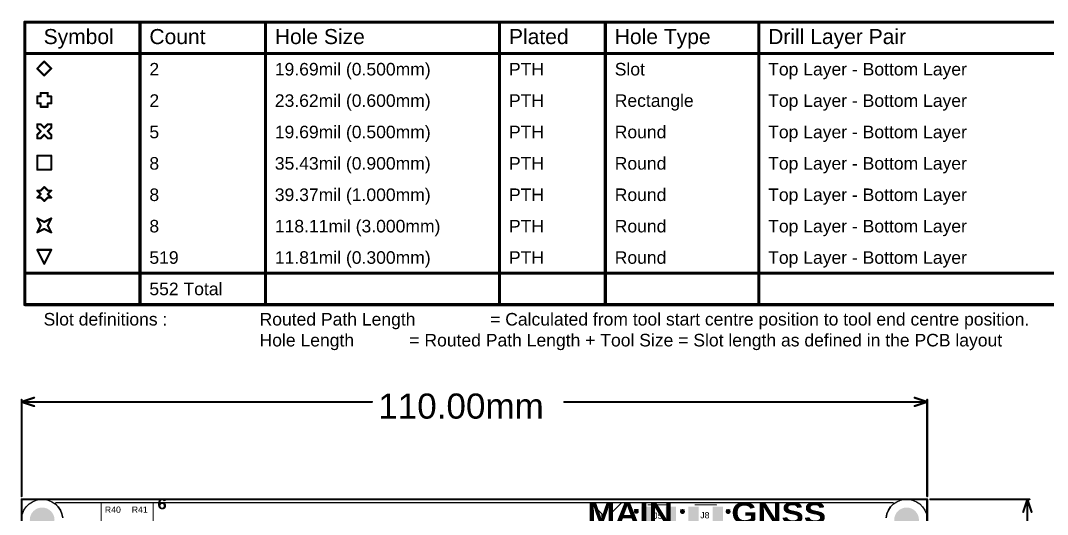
# Model space of a CAD drawing. Header units: inches. Extents: x 0 to 12.2, y 0 to 7.
# Drawn here: x -0.005 to 4.906, y 4.652 to 7.013 of the extents above; entities that cross this region are included whole.
import ezdxf

# ---------------------------------------------------------------- set-up
doc = ezdxf.new("R2010")
doc.units = ezdxf.units.IN
doc.header["$MEASUREMENT"] = 0
for name, color, linetype in [('Board Outline', 216, 'Continuous'), ('Bottom Layer', 5, 'Continuous'), ('Dimension', 6, 'Continuous'), ('Drill Drawing', 1, 'Continuous'), ('Layer 1', 16, 'Continuous'), ('Layer 2', 76, 'Continuous'), ('Multi-Layer', 9, 'Continuous'), ('Pad Holes', 156, 'Continuous'), ('Top Layer', 1, 'Continuous'), ('Top Overlay', 2, 'Continuous'), ('Top Paste', 8, 'Continuous'), ('Top Solder', 216, 'Continuous'), ('Via Holes', 16, 'Continuous')]:
    doc.layers.add(name, color=color, linetype=linetype)
doc.styles.add('Arial', font='', dxfattribs={"height": 0.2})
doc.styles.add('Arial Black_Bold', font='', dxfattribs={"height": 0.2})
doc.styles.get('Arial').set_extended_font_data('Arial')
doc.styles.get('Arial Black_Bold').set_extended_font_data('Arial Black', bold=True)

# ---------------------------------------------------------------- blocks, each defined once
blk = doc.blocks.new('U_FL_R_SMT_10__190')
at = {"layer": 'Top Layer'}
for points in [[(0.0733, 0.0787), (0.0733, 0.0374), (-0.0133, 0.0374), (-0.0133, 0.0787)], [(-0.0507, 0.0197), (-0.0094, 0.0197), (-0.0094, -0.0197), (-0.0507, -0.0197)], [(0.0733, -0.0374), (0.0733, -0.0787), (-0.0133, -0.0787), (-0.0133, -0.0374)]]:
    blk.add_hatch(color=1, dxfattribs=at).paths.add_polyline_path(points)
at = {"layer": 'Top Paste'}
for points in [[(0.0733, 0.0787), (0.0733, 0.0374), (-0.0133, 0.0374), (-0.0133, 0.0787)], [(-0.0507, 0.0197), (-0.0094, 0.0197), (-0.0094, -0.0197), (-0.0507, -0.0197)], [(0.0733, -0.0374), (0.0733, -0.0787), (-0.0133, -0.0787), (-0.0133, -0.0374)]]:
    blk.add_hatch(color=8, dxfattribs=at).paths.add_polyline_path(points)
at = {"layer": 'Top Solder'}
for points in [[(0.0773, 0.0827), (0.0773, 0.0334), (-0.0173, 0.0334), (-0.0173, 0.0827)], [(-0.0547, 0.0237), (-0.0054, 0.0237), (-0.0054, -0.0237), (-0.0547, -0.0237)], [(0.0773, -0.0334), (0.0773, -0.0827), (-0.0173, -0.0827), (-0.0173, -0.0334)]]:
    blk.add_hatch(color=216, dxfattribs=at).paths.add_polyline_path(points)
at = {"layer": 'Top Overlay'}
for points in [[(-0.0259, 0.0512, 0.005, 0.005, 0), (-0.0259, 0.0295, 0.005, 0.005, 0)], [(0.0859, 0.0512, 0.005, 0.005, 0), (0.0859, -0.0512, 0.005, 0.005, 0)], [(-0.0259, -0.0295, 0.005, 0.005, 0), (-0.0259, -0.0512, 0.005, 0.005, 0)]]:
    blk.add_lwpolyline(points, format="xyseb", dxfattribs=at)
for points in [[(-0.0271, 0.0512, 0.0025, 0.0025, 1), (-0.0246, 0.0512, 0.0025, 0.0025, 1)], [(0.0847, 0.0512, 0.0025, 0.0025, 1), (0.0872, 0.0512, 0.0025, 0.0025, 1)], [(-0.0271, 0.0295, 0.0025, 0.0025, 1), (-0.0246, 0.0295, 0.0025, 0.0025, 1)], [(-0.0271, -0.0295, 0.0025, 0.0025, 1), (-0.0246, -0.0295, 0.0025, 0.0025, 1)], [(-0.0271, -0.0512, 0.0025, 0.0025, 1), (-0.0246, -0.0512, 0.0025, 0.0025, 1)], [(0.0847, -0.0512, 0.0025, 0.0025, 1), (0.0872, -0.0512, 0.0025, 0.0025, 1)]]:
    blk.add_lwpolyline(points, format="xyseb", close=True, dxfattribs=at)
blk = doc.blocks.new('U_FL_R_SMT_10__192')
at = {"layer": 'Top Layer'}
for points in [[(0.0733, 0.0787), (0.0733, 0.0374), (-0.0133, 0.0374), (-0.0133, 0.0787)], [(-0.0507, 0.0197), (-0.0094, 0.0197), (-0.0094, -0.0197), (-0.0507, -0.0197)], [(0.0733, -0.0374), (0.0733, -0.0787), (-0.0133, -0.0787), (-0.0133, -0.0374)]]:
    blk.add_hatch(color=1, dxfattribs=at).paths.add_polyline_path(points)
at = {"layer": 'Top Paste'}
for points in [[(0.0733, 0.0787), (0.0733, 0.0374), (-0.0133, 0.0374), (-0.0133, 0.0787)], [(-0.0507, 0.0197), (-0.0094, 0.0197), (-0.0094, -0.0197), (-0.0507, -0.0197)], [(0.0733, -0.0374), (0.0733, -0.0787), (-0.0133, -0.0787), (-0.0133, -0.0374)]]:
    blk.add_hatch(color=8, dxfattribs=at).paths.add_polyline_path(points)
at = {"layer": 'Top Solder'}
for points in [[(0.0773, 0.0827), (0.0773, 0.0334), (-0.0173, 0.0334), (-0.0173, 0.0827)], [(-0.0547, 0.0237), (-0.0054, 0.0237), (-0.0054, -0.0237), (-0.0547, -0.0237)], [(0.0773, -0.0334), (0.0773, -0.0827), (-0.0173, -0.0827), (-0.0173, -0.0334)]]:
    blk.add_hatch(color=216, dxfattribs=at).paths.add_polyline_path(points)
at = {"layer": 'Top Overlay'}
for points in [[(-0.0259, 0.0512, 0.005, 0.005, 0), (-0.0259, 0.0295, 0.005, 0.005, 0)], [(0.0859, 0.0512, 0.005, 0.005, 0), (0.0859, -0.0512, 0.005, 0.005, 0)], [(-0.0259, -0.0295, 0.005, 0.005, 0), (-0.0259, -0.0512, 0.005, 0.005, 0)]]:
    blk.add_lwpolyline(points, format="xyseb", dxfattribs=at)
for points in [[(-0.0271, 0.0512, 0.0025, 0.0025, 1), (-0.0246, 0.0512, 0.0025, 0.0025, 1)], [(0.0847, 0.0512, 0.0025, 0.0025, 1), (0.0872, 0.0512, 0.0025, 0.0025, 1)], [(-0.0271, 0.0295, 0.0025, 0.0025, 1), (-0.0246, 0.0295, 0.0025, 0.0025, 1)], [(-0.0271, -0.0295, 0.0025, 0.0025, 1), (-0.0246, -0.0295, 0.0025, 0.0025, 1)], [(-0.0271, -0.0512, 0.0025, 0.0025, 1), (-0.0246, -0.0512, 0.0025, 0.0025, 1)], [(0.0847, -0.0512, 0.0025, 0.0025, 1), (0.0872, -0.0512, 0.0025, 0.0025, 1)]]:
    blk.add_lwpolyline(points, format="xyseb", close=True, dxfattribs=at)

msp = doc.modelspace()

# ---------------------------------------------------------------- hatches: boundary and pattern name
at = {"layer": 'Bottom Layer'}
h = msp.add_hatch(color=5, dxfattribs=at)
edge = h.paths.add_edge_path()
edge.add_arc((2.94, 4.667), 0.0118, 0, 360)
h = msp.add_hatch(color=5, dxfattribs=at)
edge = h.paths.add_edge_path()
edge.add_arc((3.1604, 4.666), 0.0118, 0, 360)
h = msp.add_hatch(color=5, dxfattribs=at)
edge = h.paths.add_edge_path()
edge.add_arc((3.3789, 4.666), 0.0118, 0, 360)
at = {"layer": 'Layer 1'}
h = msp.add_hatch(color=16, dxfattribs=at)
edge = h.paths.add_edge_path()
edge.add_arc((2.94, 4.667), 0.0118, 0, 360)
h = msp.add_hatch(color=16, dxfattribs=at)
edge = h.paths.add_edge_path()
edge.add_arc((3.1604, 4.666), 0.0118, 0, 360)
h = msp.add_hatch(color=16, dxfattribs=at)
edge = h.paths.add_edge_path()
edge.add_arc((3.3789, 4.666), 0.0118, 0, 360)
at = {"layer": 'Layer 2'}
h = msp.add_hatch(color=76, dxfattribs=at)
edge = h.paths.add_edge_path()
edge.add_arc((2.94, 4.667), 0.0118, 0, 360)
h = msp.add_hatch(color=76, dxfattribs=at)
edge = h.paths.add_edge_path()
edge.add_arc((3.1604, 4.666), 0.0118, 0, 360)
h = msp.add_hatch(color=76, dxfattribs=at)
edge = h.paths.add_edge_path()
edge.add_arc((3.3789, 4.666), 0.0118, 0, 360)
at = {"layer": 'Pad Holes'}
h = msp.add_hatch(color=7, dxfattribs=at)
edge = h.paths.add_edge_path()
edge.add_arc((0.0984, 4.626), 0.0591, 0, 360)
h = msp.add_hatch(color=7, dxfattribs=at)
edge = h.paths.add_edge_path()
edge.add_arc((4.2323, 4.626), 0.0591, 0, 360)
at = {"layer": 'Top Layer'}
h = msp.add_hatch(color=1, dxfattribs=at)
edge = h.paths.add_edge_path()
edge.add_arc((2.94, 4.667), 0.0118, 0, 360)
h = msp.add_hatch(color=1, dxfattribs=at)
edge = h.paths.add_edge_path()
edge.add_arc((3.1604, 4.666), 0.0118, 0, 360)
h = msp.add_hatch(color=1, dxfattribs=at)
edge = h.paths.add_edge_path()
edge.add_arc((3.3789, 4.666), 0.0118, 0, 360)
at = {"layer": 'Via Holes'}
h = msp.add_hatch(color=7, dxfattribs=at)
edge = h.paths.add_edge_path()
edge.add_arc((2.94, 4.667), 0.00591, 0, 360)
h = msp.add_hatch(color=7, dxfattribs=at)
edge = h.paths.add_edge_path()
edge.add_arc((3.1604, 4.666), 0.00591, 0, 360)
h = msp.add_hatch(color=7, dxfattribs=at)
edge = h.paths.add_edge_path()
edge.add_arc((3.3789, 4.666), 0.00591, 0, 360)

# ---------------------------------------------------------------- linework, layer by layer
at = {"layer": 'Board Outline'}
for points in [[(0, 0, 0.01, 0.01, 0), (0, 4.7244, 0.01, 0.01, 0)], [(0, 4.7244, 0.01, 0.01, 0), (4.3307, 4.7244, 0.01, 0.01, 0)], [(4.3307, 0, 0.01, 0.01, 0), (4.3307, 4.7244, 0.01, 0.01, 0)]]:
    msp.add_lwpolyline(points, format="xyseb", dxfattribs=at)
for points in [[(-0.0025, 4.7244, 0.005, 0.005, 1), (0.0025, 4.7244, 0.005, 0.005, 1)], [(-0.0025, 4.7244, 0.005, 0.005, 1), (0.0025, 4.7244, 0.005, 0.005, 1)], [(4.3282, 4.7244, 0.005, 0.005, 1), (4.3332, 4.7244, 0.005, 0.005, 1)], [(4.3282, 4.7244, 0.005, 0.005, 1), (4.3332, 4.7244, 0.005, 0.005, 1)]]:
    msp.add_lwpolyline(points, format="xyseb", close=True, dxfattribs=at)
at = {"layer": 'Bottom Layer'}
for p, q in [((0.1615, 4.7021), (0.1616, 4.7039)), ((0.1749, 4.6887), (0.1615, 4.7021)), ((0.1616, 4.7039), (0.1632, 4.7091)), ((0.1632, 4.7091), (4.1675, 4.7091)), ((0.1856, 4.6726), (0.1749, 4.6887)), ((0.1931, 4.6547), (0.1856, 4.6726)), ((4.1451, 4.6726), (4.1376, 4.6547)), ((4.1558, 4.6887), (4.1451, 4.6726)), ((4.1692, 4.7021), (4.1558, 4.6887)), ((4.1675, 4.7091), (4.1691, 4.7039)), ((4.1691, 4.7039), (4.1692, 4.7021)), ((0.1968, 4.6357), (0.1931, 4.6547)), ((4.1376, 4.6547), (4.1339, 4.6357))]:
    msp.add_line(p, q, dxfattribs=at)
at = {"layer": 'Dimension'}
for points in [[(0, 5.19, 0.01, 0.01, 0), (0.06, 5.21, 0.01, 0.01, 0)], [(4.2707, 5.21, 0.01, 0.01, 0), (4.3307, 5.19, 0.01, 0.01, 0)], [(0, 4.7394, 0.01, 0.01, 0), (0, 5.2, 0.01, 0.01, 0)], [(0, 5.19, 0.01, 0.01, 0), (0.06, 5.17, 0.01, 0.01, 0)], [(0, 5.19, 0.01, 0.01, 0), (1.6755, 5.19, 0.01, 0.01, 0)], [(2.5952, 5.19, 0.01, 0.01, 0), (4.3307, 5.19, 0.01, 0.01, 0)], [(4.2707, 5.17, 0.01, 0.01, 0), (4.3307, 5.19, 0.01, 0.01, 0)], [(4.3307, 4.7394, 0.01, 0.01, 0), (4.3307, 5.2, 0.01, 0.01, 0)], [(4.3457, 4.7244, 0.01, 0.01, 0), (4.82, 4.7244, 0.01, 0.01, 0)], [(4.79, 4.6644, 0.01, 0.01, 0), (4.81, 4.7244, 0.01, 0.01, 0)], [(4.81, 4.7244, 0.01, 0.01, 0), (4.83, 4.6644, 0.01, 0.01, 0)], [(4.81, 2.8021, 0.01, 0.01, 0), (4.81, 4.7244, 0.01, 0.01, 0)]]:
    msp.add_lwpolyline(points, format="xyseb", dxfattribs=at)
for points in [[(0.0575, 5.21, 0.005, 0.005, 1), (0.0625, 5.21, 0.005, 0.005, 1)], [(4.2682, 5.21, 0.005, 0.005, 1), (4.2732, 5.21, 0.005, 0.005, 1)], [(-0.0025, 5.2, 0.005, 0.005, 1), (0.0025, 5.2, 0.005, 0.005, 1)], [(-0.0025, 5.19, 0.005, 0.005, 1), (0.0025, 5.19, 0.005, 0.005, 1)], [(-0.0025, 5.19, 0.005, 0.005, 1), (0.0025, 5.19, 0.005, 0.005, 1)], [(-0.0025, 5.19, 0.005, 0.005, 1), (0.0025, 5.19, 0.005, 0.005, 1)], [(0.0575, 5.17, 0.005, 0.005, 1), (0.0625, 5.17, 0.005, 0.005, 1)], [(1.673, 5.19, 0.005, 0.005, 1), (1.678, 5.19, 0.005, 0.005, 1)], [(2.5927, 5.19, 0.005, 0.005, 1), (2.5977, 5.19, 0.005, 0.005, 1)], [(4.2682, 5.17, 0.005, 0.005, 1), (4.2732, 5.17, 0.005, 0.005, 1)], [(4.3282, 5.2, 0.005, 0.005, 1), (4.3332, 5.2, 0.005, 0.005, 1)], [(4.3282, 5.19, 0.005, 0.005, 1), (4.3332, 5.19, 0.005, 0.005, 1)], [(4.3282, 5.19, 0.005, 0.005, 1), (4.3332, 5.19, 0.005, 0.005, 1)], [(4.3282, 5.19, 0.005, 0.005, 1), (4.3332, 5.19, 0.005, 0.005, 1)], [(-0.0025, 4.7394, 0.005, 0.005, 1), (0.0025, 4.7394, 0.005, 0.005, 1)], [(4.3282, 4.7394, 0.005, 0.005, 1), (4.3332, 4.7394, 0.005, 0.005, 1)], [(4.3432, 4.7244, 0.005, 0.005, 1), (4.3482, 4.7244, 0.005, 0.005, 1)], [(4.8075, 4.7244, 0.005, 0.005, 1), (4.8125, 4.7244, 0.005, 0.005, 1)], [(4.8075, 4.7244, 0.005, 0.005, 1), (4.8125, 4.7244, 0.005, 0.005, 1)], [(4.8075, 4.7244, 0.005, 0.005, 1), (4.8125, 4.7244, 0.005, 0.005, 1)], [(4.8175, 4.7244, 0.005, 0.005, 1), (4.8225, 4.7244, 0.005, 0.005, 1)], [(4.7875, 4.6644, 0.005, 0.005, 1), (4.7925, 4.6644, 0.005, 0.005, 1)], [(4.8275, 4.6644, 0.005, 0.005, 1), (4.8325, 4.6644, 0.005, 0.005, 1)]]:
    msp.add_lwpolyline(points, format="xyseb", close=True, dxfattribs=at)
at = {"layer": 'Drill Drawing'}
for points in [[(0.0154, 7.005, 0.015, 0.015, 0), (7.3753, 7.005, 0.015, 0.015, 0)], [(0.0154, 5.655, 0.015, 0.015, 0), (0.0154, 7.005, 0.015, 0.015, 0)], [(0.5662, 5.655, 0.015, 0.015, 0), (0.5662, 7.005, 0.015, 0.015, 0)], [(1.1661, 5.655, 0.015, 0.015, 0), (1.1661, 7.005, 0.015, 0.015, 0)], [(2.2858, 5.655, 0.015, 0.015, 0), (2.2858, 7.005, 0.015, 0.015, 0)], [(2.7916, 5.655, 0.015, 0.015, 0), (2.7916, 7.005, 0.015, 0.015, 0)], [(3.5254, 5.655, 0.015, 0.015, 0), (3.5254, 7.005, 0.015, 0.015, 0)], [(0.0154, 6.855, 0.015, 0.015, 0), (7.3753, 6.855, 0.015, 0.015, 0)], [(0.0752, 6.7833, 0.01, 0.01, 0), (0.1085, 6.8167, 0.01, 0.01, 0)], [(0.0752, 6.7833, 0.01, 0.01, 0), (0.1085, 6.75, 0.01, 0.01, 0)], [(0.1085, 6.8167, 0.01, 0.01, 0), (0.1418, 6.7833, 0.01, 0.01, 0)], [(0.1085, 6.75, 0.01, 0.01, 0), (0.1418, 6.7833, 0.01, 0.01, 0)], [(0.0752, 6.6167, 0.01, 0.01, 0), (0.0752, 6.65, 0.01, 0.01, 0)], [(0.0752, 6.65, 0.01, 0.01, 0), (0.0918, 6.65, 0.01, 0.01, 0)], [(0.0918, 6.65, 0.01, 0.01, 0), (0.0918, 6.6667, 0.01, 0.01, 0)], [(0.0918, 6.6667, 0.01, 0.01, 0), (0.1252, 6.6667, 0.01, 0.01, 0)], [(0.1252, 6.65, 0.01, 0.01, 0), (0.1252, 6.6667, 0.01, 0.01, 0)], [(0.1252, 6.65, 0.01, 0.01, 0), (0.1418, 6.65, 0.01, 0.01, 0)], [(0.1418, 6.6167, 0.01, 0.01, 0), (0.1418, 6.65, 0.01, 0.01, 0)], [(0.0752, 6.6167, 0.01, 0.01, 0), (0.0918, 6.6167, 0.01, 0.01, 0)], [(0.0918, 6.6, 0.01, 0.01, 0), (0.0918, 6.6167, 0.01, 0.01, 0)], [(0.0918, 6.6, 0.01, 0.01, 0), (0.1252, 6.6, 0.01, 0.01, 0)], [(0.1252, 6.6167, 0.01, 0.01, 0), (0.1418, 6.6167, 0.01, 0.01, 0)], [(0.1252, 6.6, 0.01, 0.01, 0), (0.1252, 6.6167, 0.01, 0.01, 0)], [(0.0752, 6.5, 0.01, 0.01, 0), (0.0752, 6.5167, 0.01, 0.01, 0)], [(0.0752, 6.5167, 0.01, 0.01, 0), (0.0918, 6.5167, 0.01, 0.01, 0)], [(0.0752, 6.5, 0.01, 0.01, 0), (0.0918, 6.4833, 0.01, 0.01, 0)], [(0.0752, 6.4667, 0.01, 0.01, 0), (0.0918, 6.4833, 0.01, 0.01, 0)], [(0.0918, 6.5167, 0.01, 0.01, 0), (0.1085, 6.5, 0.01, 0.01, 0)], [(0.1085, 6.5, 0.01, 0.01, 0), (0.1252, 6.5167, 0.01, 0.01, 0)], [(0.1252, 6.5167, 0.01, 0.01, 0), (0.1418, 6.5167, 0.01, 0.01, 0)], [(0.1252, 6.4833, 0.01, 0.01, 0), (0.1418, 6.5, 0.01, 0.01, 0)], [(0.1252, 6.4833, 0.01, 0.01, 0), (0.1418, 6.4667, 0.01, 0.01, 0)], [(0.1418, 6.5, 0.01, 0.01, 0), (0.1418, 6.5167, 0.01, 0.01, 0)], [(0.0752, 6.45, 0.01, 0.01, 0), (0.0752, 6.4667, 0.01, 0.01, 0)], [(0.0752, 6.45, 0.01, 0.01, 0), (0.0918, 6.45, 0.01, 0.01, 0)], [(0.0918, 6.45, 0.01, 0.01, 0), (0.1085, 6.4667, 0.01, 0.01, 0)], [(0.1085, 6.4667, 0.01, 0.01, 0), (0.1252, 6.45, 0.01, 0.01, 0)], [(0.1252, 6.45, 0.01, 0.01, 0), (0.1418, 6.45, 0.01, 0.01, 0)], [(0.1418, 6.45, 0.01, 0.01, 0), (0.1418, 6.4667, 0.01, 0.01, 0)], [(0.0752, 6.3667, 0.01, 0.01, 0), (0.1418, 6.3667, 0.01, 0.01, 0)], [(0.0752, 6.3, 0.01, 0.01, 0), (0.0752, 6.3667, 0.01, 0.01, 0)], [(0.1418, 6.3, 0.01, 0.01, 0), (0.1418, 6.3667, 0.01, 0.01, 0)], [(0.0752, 6.3, 0.01, 0.01, 0), (0.1418, 6.3, 0.01, 0.01, 0)], [(0.0752, 6.2, 0.01, 0.01, 0), (0.0918, 6.1833, 0.01, 0.01, 0)], [(0.0752, 6.2, 0.01, 0.01, 0), (0.0918, 6.2, 0.01, 0.01, 0)], [(0.0752, 6.1667, 0.01, 0.01, 0), (0.0918, 6.1833, 0.01, 0.01, 0)], [(0.0918, 6.2, 0.01, 0.01, 0), (0.1085, 6.2167, 0.01, 0.01, 0)], [(0.1085, 6.2167, 0.01, 0.01, 0), (0.1252, 6.2, 0.01, 0.01, 0)], [(0.1252, 6.2, 0.01, 0.01, 0), (0.1418, 6.2, 0.01, 0.01, 0)], [(0.1252, 6.1833, 0.01, 0.01, 0), (0.1418, 6.2, 0.01, 0.01, 0)], [(0.1252, 6.1833, 0.01, 0.01, 0), (0.1418, 6.1667, 0.01, 0.01, 0)], [(0.0752, 6.1667, 0.01, 0.01, 0), (0.0918, 6.1667, 0.01, 0.01, 0)], [(0.0918, 6.1667, 0.01, 0.01, 0), (0.1085, 6.15, 0.01, 0.01, 0)], [(0.1085, 6.15, 0.01, 0.01, 0), (0.1252, 6.1667, 0.01, 0.01, 0)], [(0.1252, 6.1667, 0.01, 0.01, 0), (0.1418, 6.1667, 0.01, 0.01, 0)], [(0.0752, 6.0667, 0.01, 0.01, 0), (0.1085, 6.05, 0.01, 0.01, 0)], [(0.0752, 6.0667, 0.01, 0.01, 0), (0.0918, 6.0333, 0.01, 0.01, 0)], [(0.1085, 6.05, 0.01, 0.01, 0), (0.1418, 6.0667, 0.01, 0.01, 0)], [(0.1252, 6.0333, 0.01, 0.01, 0), (0.1418, 6.0667, 0.01, 0.01, 0)], [(0.0752, 6, 0.01, 0.01, 0), (0.0918, 6.0333, 0.01, 0.01, 0)], [(0.0752, 6, 0.01, 0.01, 0), (0.1085, 6.0167, 0.01, 0.01, 0)], [(0.1085, 6.0167, 0.01, 0.01, 0), (0.1418, 6, 0.01, 0.01, 0)], [(0.1252, 6.0333, 0.01, 0.01, 0), (0.1418, 6, 0.01, 0.01, 0)], [(0.0752, 5.9167, 0.01, 0.01, 0), (0.1418, 5.9167, 0.01, 0.01, 0)], [(0.0752, 5.9167, 0.01, 0.01, 0), (0.1085, 5.85, 0.01, 0.01, 0)], [(0.1085, 5.85, 0.01, 0.01, 0), (0.1418, 5.9167, 0.01, 0.01, 0)], [(0.0154, 5.805, 0.015, 0.015, 0), (7.3753, 5.805, 0.015, 0.015, 0)], [(0.0154, 5.655, 0.015, 0.015, 0), (7.3753, 5.655, 0.015, 0.015, 0)], [(2.93, 4.677, 0.002, 0.002, 0), (2.95, 4.677, 0.002, 0.002, 0)], [(2.93, 4.677, 0.002, 0.002, 0), (2.94, 4.657, 0.002, 0.002, 0)], [(2.94, 4.657, 0.002, 0.002, 0), (2.95, 4.677, 0.002, 0.002, 0)], [(3.1504, 4.676, 0.002, 0.002, 0), (3.1704, 4.676, 0.002, 0.002, 0)], [(3.1504, 4.676, 0.002, 0.002, 0), (3.1604, 4.656, 0.002, 0.002, 0)], [(3.1604, 4.656, 0.002, 0.002, 0), (3.1704, 4.676, 0.002, 0.002, 0)], [(3.3689, 4.676, 0.002, 0.002, 0), (3.3889, 4.676, 0.002, 0.002, 0)], [(3.3689, 4.676, 0.002, 0.002, 0), (3.3789, 4.656, 0.002, 0.002, 0)], [(3.3789, 4.656, 0.002, 0.002, 0), (3.3889, 4.676, 0.002, 0.002, 0)]]:
    msp.add_lwpolyline(points, format="xyseb", dxfattribs=at)
for points in [[(0.0116, 7.005, 0.0075, 0.0075, 1), (0.0191, 7.005, 0.0075, 0.0075, 1)], [(0.0116, 7.005, 0.0075, 0.0075, 1), (0.0191, 7.005, 0.0075, 0.0075, 1)], [(0.5625, 7.005, 0.0075, 0.0075, 1), (0.57, 7.005, 0.0075, 0.0075, 1)], [(1.1623, 7.005, 0.0075, 0.0075, 1), (1.1698, 7.005, 0.0075, 0.0075, 1)], [(2.282, 7.005, 0.0075, 0.0075, 1), (2.2895, 7.005, 0.0075, 0.0075, 1)], [(2.7879, 7.005, 0.0075, 0.0075, 1), (2.7954, 7.005, 0.0075, 0.0075, 1)], [(3.5217, 7.005, 0.0075, 0.0075, 1), (3.5292, 7.005, 0.0075, 0.0075, 1)], [(0.0116, 6.855, 0.0075, 0.0075, 1), (0.0191, 6.855, 0.0075, 0.0075, 1)], [(0.0727, 6.7833, 0.005, 0.005, 1), (0.0777, 6.7833, 0.005, 0.005, 1)], [(0.0727, 6.7833, 0.005, 0.005, 1), (0.0777, 6.7833, 0.005, 0.005, 1)], [(0.106, 6.8167, 0.005, 0.005, 1), (0.111, 6.8167, 0.005, 0.005, 1)], [(0.106, 6.8167, 0.005, 0.005, 1), (0.111, 6.8167, 0.005, 0.005, 1)], [(0.1393, 6.7833, 0.005, 0.005, 1), (0.1443, 6.7833, 0.005, 0.005, 1)], [(0.1393, 6.7833, 0.005, 0.005, 1), (0.1443, 6.7833, 0.005, 0.005, 1)], [(0.106, 6.75, 0.005, 0.005, 1), (0.111, 6.75, 0.005, 0.005, 1)], [(0.106, 6.75, 0.005, 0.005, 1), (0.111, 6.75, 0.005, 0.005, 1)], [(0.0727, 6.65, 0.005, 0.005, 1), (0.0777, 6.65, 0.005, 0.005, 1)], [(0.0727, 6.65, 0.005, 0.005, 1), (0.0777, 6.65, 0.005, 0.005, 1)], [(0.0893, 6.6667, 0.005, 0.005, 1), (0.0943, 6.6667, 0.005, 0.005, 1)], [(0.0893, 6.6667, 0.005, 0.005, 1), (0.0943, 6.6667, 0.005, 0.005, 1)], [(0.0893, 6.65, 0.005, 0.005, 1), (0.0943, 6.65, 0.005, 0.005, 1)], [(0.0893, 6.65, 0.005, 0.005, 1), (0.0943, 6.65, 0.005, 0.005, 1)], [(0.1227, 6.6667, 0.005, 0.005, 1), (0.1277, 6.6667, 0.005, 0.005, 1)], [(0.1227, 6.6667, 0.005, 0.005, 1), (0.1277, 6.6667, 0.005, 0.005, 1)], [(0.1227, 6.65, 0.005, 0.005, 1), (0.1277, 6.65, 0.005, 0.005, 1)], [(0.1227, 6.65, 0.005, 0.005, 1), (0.1277, 6.65, 0.005, 0.005, 1)], [(0.1393, 6.65, 0.005, 0.005, 1), (0.1443, 6.65, 0.005, 0.005, 1)], [(0.1393, 6.65, 0.005, 0.005, 1), (0.1443, 6.65, 0.005, 0.005, 1)], [(0.0727, 6.6167, 0.005, 0.005, 1), (0.0777, 6.6167, 0.005, 0.005, 1)], [(0.0727, 6.6167, 0.005, 0.005, 1), (0.0777, 6.6167, 0.005, 0.005, 1)], [(0.0893, 6.6167, 0.005, 0.005, 1), (0.0943, 6.6167, 0.005, 0.005, 1)], [(0.0893, 6.6167, 0.005, 0.005, 1), (0.0943, 6.6167, 0.005, 0.005, 1)], [(0.0893, 6.6, 0.005, 0.005, 1), (0.0943, 6.6, 0.005, 0.005, 1)], [(0.0893, 6.6, 0.005, 0.005, 1), (0.0943, 6.6, 0.005, 0.005, 1)], [(0.1227, 6.6167, 0.005, 0.005, 1), (0.1277, 6.6167, 0.005, 0.005, 1)], [(0.1227, 6.6167, 0.005, 0.005, 1), (0.1277, 6.6167, 0.005, 0.005, 1)], [(0.1227, 6.6, 0.005, 0.005, 1), (0.1277, 6.6, 0.005, 0.005, 1)], [(0.1227, 6.6, 0.005, 0.005, 1), (0.1277, 6.6, 0.005, 0.005, 1)], [(0.1393, 6.6167, 0.005, 0.005, 1), (0.1443, 6.6167, 0.005, 0.005, 1)], [(0.1393, 6.6167, 0.005, 0.005, 1), (0.1443, 6.6167, 0.005, 0.005, 1)], [(0.0727, 6.5167, 0.005, 0.005, 1), (0.0777, 6.5167, 0.005, 0.005, 1)], [(0.0727, 6.5167, 0.005, 0.005, 1), (0.0777, 6.5167, 0.005, 0.005, 1)], [(0.0727, 6.5, 0.005, 0.005, 1), (0.0777, 6.5, 0.005, 0.005, 1)], [(0.0727, 6.5, 0.005, 0.005, 1), (0.0777, 6.5, 0.005, 0.005, 1)], [(0.0893, 6.5167, 0.005, 0.005, 1), (0.0943, 6.5167, 0.005, 0.005, 1)], [(0.0893, 6.5167, 0.005, 0.005, 1), (0.0943, 6.5167, 0.005, 0.005, 1)], [(0.0893, 6.4833, 0.005, 0.005, 1), (0.0943, 6.4833, 0.005, 0.005, 1)], [(0.0893, 6.4833, 0.005, 0.005, 1), (0.0943, 6.4833, 0.005, 0.005, 1)], [(0.106, 6.5, 0.005, 0.005, 1), (0.111, 6.5, 0.005, 0.005, 1)], [(0.106, 6.5, 0.005, 0.005, 1), (0.111, 6.5, 0.005, 0.005, 1)], [(0.1227, 6.5167, 0.005, 0.005, 1), (0.1277, 6.5167, 0.005, 0.005, 1)], [(0.1227, 6.5167, 0.005, 0.005, 1), (0.1277, 6.5167, 0.005, 0.005, 1)], [(0.1227, 6.4833, 0.005, 0.005, 1), (0.1277, 6.4833, 0.005, 0.005, 1)], [(0.1227, 6.4833, 0.005, 0.005, 1), (0.1277, 6.4833, 0.005, 0.005, 1)], [(0.1393, 6.5167, 0.005, 0.005, 1), (0.1443, 6.5167, 0.005, 0.005, 1)], [(0.1393, 6.5167, 0.005, 0.005, 1), (0.1443, 6.5167, 0.005, 0.005, 1)], [(0.1393, 6.5, 0.005, 0.005, 1), (0.1443, 6.5, 0.005, 0.005, 1)], [(0.1393, 6.5, 0.005, 0.005, 1), (0.1443, 6.5, 0.005, 0.005, 1)], [(0.0727, 6.4667, 0.005, 0.005, 1), (0.0777, 6.4667, 0.005, 0.005, 1)], [(0.0727, 6.4667, 0.005, 0.005, 1), (0.0777, 6.4667, 0.005, 0.005, 1)], [(0.0727, 6.45, 0.005, 0.005, 1), (0.0777, 6.45, 0.005, 0.005, 1)], [(0.0727, 6.45, 0.005, 0.005, 1), (0.0777, 6.45, 0.005, 0.005, 1)], [(0.0893, 6.45, 0.005, 0.005, 1), (0.0943, 6.45, 0.005, 0.005, 1)], [(0.0893, 6.45, 0.005, 0.005, 1), (0.0943, 6.45, 0.005, 0.005, 1)], [(0.106, 6.4667, 0.005, 0.005, 1), (0.111, 6.4667, 0.005, 0.005, 1)], [(0.106, 6.4667, 0.005, 0.005, 1), (0.111, 6.4667, 0.005, 0.005, 1)], [(0.1227, 6.45, 0.005, 0.005, 1), (0.1277, 6.45, 0.005, 0.005, 1)], [(0.1227, 6.45, 0.005, 0.005, 1), (0.1277, 6.45, 0.005, 0.005, 1)], [(0.1393, 6.4667, 0.005, 0.005, 1), (0.1443, 6.4667, 0.005, 0.005, 1)], [(0.1393, 6.4667, 0.005, 0.005, 1), (0.1443, 6.4667, 0.005, 0.005, 1)], [(0.1393, 6.45, 0.005, 0.005, 1), (0.1443, 6.45, 0.005, 0.005, 1)], [(0.1393, 6.45, 0.005, 0.005, 1), (0.1443, 6.45, 0.005, 0.005, 1)], [(0.0727, 6.3667, 0.005, 0.005, 1), (0.0777, 6.3667, 0.005, 0.005, 1)], [(0.0727, 6.3667, 0.005, 0.005, 1), (0.0777, 6.3667, 0.005, 0.005, 1)], [(0.1393, 6.3667, 0.005, 0.005, 1), (0.1443, 6.3667, 0.005, 0.005, 1)], [(0.1393, 6.3667, 0.005, 0.005, 1), (0.1443, 6.3667, 0.005, 0.005, 1)], [(0.0727, 6.3, 0.005, 0.005, 1), (0.0777, 6.3, 0.005, 0.005, 1)], [(0.0727, 6.3, 0.005, 0.005, 1), (0.0777, 6.3, 0.005, 0.005, 1)], [(0.1393, 6.3, 0.005, 0.005, 1), (0.1443, 6.3, 0.005, 0.005, 1)], [(0.1393, 6.3, 0.005, 0.005, 1), (0.1443, 6.3, 0.005, 0.005, 1)], [(0.0727, 6.2, 0.005, 0.005, 1), (0.0777, 6.2, 0.005, 0.005, 1)], [(0.0727, 6.2, 0.005, 0.005, 1), (0.0777, 6.2, 0.005, 0.005, 1)], [(0.0893, 6.2, 0.005, 0.005, 1), (0.0943, 6.2, 0.005, 0.005, 1)], [(0.0893, 6.2, 0.005, 0.005, 1), (0.0943, 6.2, 0.005, 0.005, 1)], [(0.0893, 6.1833, 0.005, 0.005, 1), (0.0943, 6.1833, 0.005, 0.005, 1)], [(0.0893, 6.1833, 0.005, 0.005, 1), (0.0943, 6.1833, 0.005, 0.005, 1)], [(0.106, 6.2167, 0.005, 0.005, 1), (0.111, 6.2167, 0.005, 0.005, 1)], [(0.106, 6.2167, 0.005, 0.005, 1), (0.111, 6.2167, 0.005, 0.005, 1)], [(0.1227, 6.2, 0.005, 0.005, 1), (0.1277, 6.2, 0.005, 0.005, 1)], [(0.1227, 6.2, 0.005, 0.005, 1), (0.1277, 6.2, 0.005, 0.005, 1)], [(0.1227, 6.1833, 0.005, 0.005, 1), (0.1277, 6.1833, 0.005, 0.005, 1)], [(0.1227, 6.1833, 0.005, 0.005, 1), (0.1277, 6.1833, 0.005, 0.005, 1)], [(0.1393, 6.2, 0.005, 0.005, 1), (0.1443, 6.2, 0.005, 0.005, 1)], [(0.1393, 6.2, 0.005, 0.005, 1), (0.1443, 6.2, 0.005, 0.005, 1)], [(0.0727, 6.1667, 0.005, 0.005, 1), (0.0777, 6.1667, 0.005, 0.005, 1)], [(0.0727, 6.1667, 0.005, 0.005, 1), (0.0777, 6.1667, 0.005, 0.005, 1)], [(0.0893, 6.1667, 0.005, 0.005, 1), (0.0943, 6.1667, 0.005, 0.005, 1)], [(0.0893, 6.1667, 0.005, 0.005, 1), (0.0943, 6.1667, 0.005, 0.005, 1)], [(0.106, 6.15, 0.005, 0.005, 1), (0.111, 6.15, 0.005, 0.005, 1)], [(0.106, 6.15, 0.005, 0.005, 1), (0.111, 6.15, 0.005, 0.005, 1)], [(0.1227, 6.1667, 0.005, 0.005, 1), (0.1277, 6.1667, 0.005, 0.005, 1)], [(0.1227, 6.1667, 0.005, 0.005, 1), (0.1277, 6.1667, 0.005, 0.005, 1)], [(0.1393, 6.1667, 0.005, 0.005, 1), (0.1443, 6.1667, 0.005, 0.005, 1)], [(0.1393, 6.1667, 0.005, 0.005, 1), (0.1443, 6.1667, 0.005, 0.005, 1)], [(0.0727, 6.0667, 0.005, 0.005, 1), (0.0777, 6.0667, 0.005, 0.005, 1)], [(0.0727, 6.0667, 0.005, 0.005, 1), (0.0777, 6.0667, 0.005, 0.005, 1)], [(0.106, 6.05, 0.005, 0.005, 1), (0.111, 6.05, 0.005, 0.005, 1)], [(0.106, 6.05, 0.005, 0.005, 1), (0.111, 6.05, 0.005, 0.005, 1)], [(0.1393, 6.0667, 0.005, 0.005, 1), (0.1443, 6.0667, 0.005, 0.005, 1)], [(0.1393, 6.0667, 0.005, 0.005, 1), (0.1443, 6.0667, 0.005, 0.005, 1)], [(0.0727, 6, 0.005, 0.005, 1), (0.0777, 6, 0.005, 0.005, 1)], [(0.0727, 6, 0.005, 0.005, 1), (0.0777, 6, 0.005, 0.005, 1)], [(0.0893, 6.0333, 0.005, 0.005, 1), (0.0943, 6.0333, 0.005, 0.005, 1)], [(0.0893, 6.0333, 0.005, 0.005, 1), (0.0943, 6.0333, 0.005, 0.005, 1)], [(0.106, 6.0167, 0.005, 0.005, 1), (0.111, 6.0167, 0.005, 0.005, 1)], [(0.106, 6.0167, 0.005, 0.005, 1), (0.111, 6.0167, 0.005, 0.005, 1)], [(0.1227, 6.0333, 0.005, 0.005, 1), (0.1277, 6.0333, 0.005, 0.005, 1)], [(0.1227, 6.0333, 0.005, 0.005, 1), (0.1277, 6.0333, 0.005, 0.005, 1)], [(0.1393, 6, 0.005, 0.005, 1), (0.1443, 6, 0.005, 0.005, 1)], [(0.1393, 6, 0.005, 0.005, 1), (0.1443, 6, 0.005, 0.005, 1)], [(0.0727, 5.9167, 0.005, 0.005, 1), (0.0777, 5.9167, 0.005, 0.005, 1)], [(0.0727, 5.9167, 0.005, 0.005, 1), (0.0777, 5.9167, 0.005, 0.005, 1)], [(0.1393, 5.9167, 0.005, 0.005, 1), (0.1443, 5.9167, 0.005, 0.005, 1)], [(0.1393, 5.9167, 0.005, 0.005, 1), (0.1443, 5.9167, 0.005, 0.005, 1)], [(0.106, 5.85, 0.005, 0.005, 1), (0.111, 5.85, 0.005, 0.005, 1)], [(0.106, 5.85, 0.005, 0.005, 1), (0.111, 5.85, 0.005, 0.005, 1)], [(0.0116, 5.805, 0.0075, 0.0075, 1), (0.0191, 5.805, 0.0075, 0.0075, 1)], [(0.0116, 5.655, 0.0075, 0.0075, 1), (0.0191, 5.655, 0.0075, 0.0075, 1)], [(0.0116, 5.655, 0.0075, 0.0075, 1), (0.0191, 5.655, 0.0075, 0.0075, 1)], [(0.5625, 5.655, 0.0075, 0.0075, 1), (0.57, 5.655, 0.0075, 0.0075, 1)], [(1.1623, 5.655, 0.0075, 0.0075, 1), (1.1698, 5.655, 0.0075, 0.0075, 1)], [(2.282, 5.655, 0.0075, 0.0075, 1), (2.2895, 5.655, 0.0075, 0.0075, 1)], [(2.7879, 5.655, 0.0075, 0.0075, 1), (2.7954, 5.655, 0.0075, 0.0075, 1)], [(3.5217, 5.655, 0.0075, 0.0075, 1), (3.5292, 5.655, 0.0075, 0.0075, 1)], [(2.9295, 4.677, 0.001, 0.001, 1), (2.9305, 4.677, 0.001, 0.001, 1)], [(2.9295, 4.677, 0.001, 0.001, 1), (2.9305, 4.677, 0.001, 0.001, 1)], [(2.9495, 4.677, 0.001, 0.001, 1), (2.9505, 4.677, 0.001, 0.001, 1)], [(2.9495, 4.677, 0.001, 0.001, 1), (2.9505, 4.677, 0.001, 0.001, 1)], [(3.1499, 4.676, 0.001, 0.001, 1), (3.1509, 4.676, 0.001, 0.001, 1)], [(3.1499, 4.676, 0.001, 0.001, 1), (3.1509, 4.676, 0.001, 0.001, 1)], [(3.1699, 4.676, 0.001, 0.001, 1), (3.1709, 4.676, 0.001, 0.001, 1)], [(3.1699, 4.676, 0.001, 0.001, 1), (3.1709, 4.676, 0.001, 0.001, 1)], [(3.3684, 4.676, 0.001, 0.001, 1), (3.3694, 4.676, 0.001, 0.001, 1)], [(3.3684, 4.676, 0.001, 0.001, 1), (3.3694, 4.676, 0.001, 0.001, 1)], [(3.3884, 4.676, 0.001, 0.001, 1), (3.3894, 4.676, 0.001, 0.001, 1)], [(3.3884, 4.676, 0.001, 0.001, 1), (3.3894, 4.676, 0.001, 0.001, 1)], [(2.9395, 4.657, 0.001, 0.001, 1), (2.9405, 4.657, 0.001, 0.001, 1)], [(2.9395, 4.657, 0.001, 0.001, 1), (2.9405, 4.657, 0.001, 0.001, 1)], [(3.1599, 4.656, 0.001, 0.001, 1), (3.1609, 4.656, 0.001, 0.001, 1)], [(3.1599, 4.656, 0.001, 0.001, 1), (3.1609, 4.656, 0.001, 0.001, 1)], [(3.3784, 4.656, 0.001, 0.001, 1), (3.3794, 4.656, 0.001, 0.001, 1)], [(3.3784, 4.656, 0.001, 0.001, 1), (3.3794, 4.656, 0.001, 0.001, 1)]]:
    msp.add_lwpolyline(points, format="xyseb", close=True, dxfattribs=at)
at = {"layer": 'Layer 1'}
for p, q in [((0.1615, 4.7021), (0.1616, 4.7039)), ((0.1749, 4.6887), (0.1615, 4.7021)), ((0.1616, 4.7039), (0.1632, 4.7091)), ((0.1632, 4.7091), (4.1675, 4.7091)), ((0.1856, 4.6726), (0.1749, 4.6887)), ((0.1931, 4.6547), (0.1856, 4.6726)), ((4.1451, 4.6726), (4.1376, 4.6547)), ((4.1558, 4.6887), (4.1451, 4.6726)), ((4.1692, 4.7021), (4.1558, 4.6887)), ((4.1675, 4.7091), (4.1691, 4.7039)), ((4.1691, 4.7039), (4.1692, 4.7021)), ((0.1968, 4.6357), (0.1931, 4.6547)), ((4.1376, 4.6547), (4.1339, 4.6357))]:
    msp.add_line(p, q, dxfattribs=at)
at = {"layer": 'Layer 2'}
for p, q in [((0.1615, 4.7021), (0.1616, 4.7039)), ((0.1749, 4.6887), (0.1615, 4.7021)), ((0.1616, 4.7039), (0.1632, 4.7091)), ((0.1632, 4.7091), (2.7209, 4.7091)), ((0.1856, 4.6726), (0.1749, 4.6887)), ((0.1931, 4.6547), (0.1856, 4.6726)), ((2.7209, 4.7091), (2.7756, 4.6544)), ((2.822, 4.661), (2.8701, 4.7091)), ((2.8701, 4.7091), (4.1675, 4.7091)), ((4.1451, 4.6726), (4.1376, 4.6547)), ((4.1558, 4.6887), (4.1451, 4.6726)), ((4.1692, 4.7021), (4.1558, 4.6887)), ((4.1675, 4.7091), (4.1691, 4.7039)), ((4.1691, 4.7039), (4.1692, 4.7021)), ((0.1968, 4.6357), (0.1931, 4.6547)), ((2.7756, 4.6544), (2.7756, 3.4836)), ((2.822, 3.4968), (2.822, 4.661)), ((4.1376, 4.6547), (4.1339, 4.6357))]:
    msp.add_line(p, q, dxfattribs=at)
at = {"layer": 'Multi-Layer'}
for p, q in [((0.0518, 4.7132), (0.0697, 4.7206)), ((0.0697, 4.7206), (0.0887, 4.7244)), ((0.0887, 4.7244), (0.0984, 4.7244)), ((0.0984, 4.7244), (0.1081, 4.7244)), ((0.1081, 4.7244), (0.1271, 4.7206)), ((0.1271, 4.7206), (0.145, 4.7132)), ((4.1857, 4.7132), (4.2036, 4.7206)), ((4.2036, 4.7206), (4.2226, 4.7244)), ((4.2226, 4.7244), (4.2323, 4.7244)), ((4.2323, 4.7244), (4.242, 4.7244)), ((4.242, 4.7244), (4.261, 4.7206)), ((4.261, 4.7206), (4.2789, 4.7132)), ((0.0038, 4.6547), (0.0112, 4.6726)), ((0.0112, 4.6726), (0.022, 4.6887)), ((0.022, 4.6887), (0.0357, 4.7024)), ((0.0357, 4.7024), (0.0518, 4.7132)), ((0.145, 4.7132), (0.1612, 4.7024)), ((0.1612, 4.7024), (0.1749, 4.6887)), ((0.1749, 4.6887), (0.1856, 4.6726)), ((0.1856, 4.6726), (0.1931, 4.6547)), ((4.1376, 4.6547), (4.1451, 4.6726)), ((4.1451, 4.6726), (4.1558, 4.6887)), ((4.1558, 4.6887), (4.1695, 4.7024)), ((4.1695, 4.7024), (4.1857, 4.7132)), ((4.2789, 4.7132), (4.295, 4.7024)), ((4.295, 4.7024), (4.3087, 4.6887)), ((4.3087, 4.6887), (4.3195, 4.6726)), ((4.3195, 4.6726), (4.3269, 4.6547)), ((0, 4.6357), (0.0038, 4.6547)), ((0.1931, 4.6547), (0.1968, 4.6357)), ((4.1339, 4.6357), (4.1376, 4.6547)), ((4.3269, 4.6547), (4.3307, 4.6357))]:
    msp.add_line(p, q, dxfattribs=at)
at = {"layer": 'Top Layer'}
for p, q in [((0.1615, 4.7021), (0.1616, 4.7039)), ((0.1749, 4.6887), (0.1615, 4.7021)), ((0.1616, 4.7039), (0.1632, 4.7091)), ((0.1632, 4.7091), (4.1675, 4.7091)), ((0.1856, 4.6726), (0.1749, 4.6887)), ((0.1931, 4.6547), (0.1856, 4.6726)), ((4.1451, 4.6726), (4.1376, 4.6547)), ((4.1558, 4.6887), (4.1451, 4.6726)), ((4.1692, 4.7021), (4.1558, 4.6887)), ((4.1675, 4.7091), (4.1691, 4.7039)), ((4.1691, 4.7039), (4.1692, 4.7021)), ((0.1968, 4.6357), (0.1931, 4.6547)), ((4.1376, 4.6547), (4.1339, 4.6357))]:
    msp.add_line(p, q, dxfattribs=at)
at = {"layer": 'Top Overlay'}
for points in [[(0.38, 4.57, 0.005, 0.005, 0), (0.38, 4.7079, 0.005, 0.005, 0)], [(0.38, 4.7079, 0.005, 0.005, 0), (0.6299, 4.7079, 0.005, 0.005, 0)], [(0.6299, 4.42, 0.005, 0.005, 0), (0.6299, 4.7079, 0.005, 0.005, 0)]]:
    msp.add_lwpolyline(points, format="xyseb", dxfattribs=at)
for points in [[(0.3787, 4.7079, 0.0025, 0.0025, 1), (0.3812, 4.7079, 0.0025, 0.0025, 1)], [(0.3787, 4.7079, 0.0025, 0.0025, 1), (0.3812, 4.7079, 0.0025, 0.0025, 1)], [(0.6287, 4.7079, 0.0025, 0.0025, 1), (0.6312, 4.7079, 0.0025, 0.0025, 1)], [(0.6287, 4.7079, 0.0025, 0.0025, 1), (0.6312, 4.7079, 0.0025, 0.0025, 1)]]:
    msp.add_lwpolyline(points, format="xyseb", close=True, dxfattribs=at)

# ---------------------------------------------------------------- block references
at = {"rotation": 90}
for name, p in [('U_FL_R_SMT_10__192', (3.0472, 4.6127)), ('U_FL_R_SMT_10__190', (3.2717, 4.6117))]:
    msp.add_blockref(name, p, dxfattribs=at)

# ---------------------------------------------------------------- texts
at = {"layer": 'Dimension', "style": 'Arial'}
msp.add_text('110.00mm', height=0.12, dxfattribs=at).set_placement((1.7055, 5.11))
at = {"layer": 'Drill Drawing', "style": 'Arial'}
for s, height, p in [('Symbol', 0.072, (0.1054, 6.9)), ('Hole Size', 0.072, (1.2111, 6.9)), ('Plated', 0.072, (2.3308, 6.9)), ('Hole Type', 0.072, (2.8366, 6.9)), ('Drill Layer Pair', 0.072, (3.5704, 6.9)), ('Count', 0.072, (0.6112, 6.9)), ('2', 0.06, (0.6112, 6.75)), ('19.69mil (0.500mm)', 0.06, (1.2111, 6.75)), ('PTH', 0.06, (2.3308, 6.75)), ('Slot', 0.06, (2.8366, 6.75)), ('Top Layer - Bottom Layer', 0.06, (3.5704, 6.75)), ('2', 0.06, (0.6112, 6.6)), ('23.62mil (0.600mm)', 0.06, (1.2111, 6.6)), ('PTH', 0.06, (2.3308, 6.6)), ('Rectangle', 0.06, (2.8366, 6.6)), ('Top Layer - Bottom Layer', 0.06, (3.5704, 6.6)), ('5', 0.06, (0.6112, 6.45)), ('19.69mil (0.500mm)', 0.06, (1.2111, 6.45)), ('PTH', 0.06, (2.3308, 6.45)), ('Round', 0.06, (2.8366, 6.45)), ('Top Layer - Bottom Layer', 0.06, (3.5704, 6.45)), ('8', 0.06, (0.6112, 6.3)), ('35.43mil (0.900mm)', 0.06, (1.2111, 6.3)), ('PTH', 0.06, (2.3308, 6.3)), ('Round', 0.06, (2.8366, 6.3)), ('Top Layer - Bottom Layer', 0.06, (3.5704, 6.3)), ('8', 0.06, (0.6112, 6.15)), ('39.37mil (1.000mm)', 0.06, (1.2111, 6.15)), ('PTH', 0.06, (2.3308, 6.15)), ('Round', 0.06, (2.8366, 6.15)), ('Top Layer - Bottom Layer', 0.06, (3.5704, 6.15)), ('8', 0.06, (0.6112, 6)), ('118.11mil (3.000mm)', 0.06, (1.2111, 6)), ('PTH', 0.06, (2.3308, 6)), ('Round', 0.06, (2.8366, 6)), ('Top Layer - Bottom Layer', 0.06, (3.5704, 6)), ('519', 0.06, (0.6112, 5.85)), ('11.81mil (0.300mm)', 0.06, (1.2111, 5.85)), ('PTH', 0.06, (2.3308, 5.85)), ('Round', 0.06, (2.8366, 5.85)), ('Top Layer - Bottom Layer', 0.06, (3.5704, 5.85)), ('552 Total', 0.06, (0.6112, 5.7)), ('Slot definitions :', 0.06, (0.1054, 5.555)), ('Routed Path Length', 0.06, (1.1381, 5.555)), ('= Calculated from tool start centre position to tool end centre position.', 0.06, (2.2407, 5.555)), ('Hole Length', 0.06, (1.1381, 5.4551)), (' = Routed Path Length + Tool Size = Slot length as defined in the PCB layout', 0.06, (1.8309, 5.4551))]:
    msp.add_text(s, height=height, dxfattribs=at).set_placement(p)
at = {"layer": 'Top Overlay'}
for s, height, style, p in [('6', 0.05, 'Arial Black_Bold', (0.6496, 4.6773)), ('R40', 0.03, 'Arial', (0.3981, 4.66)), ('R41', 0.03, 'Arial', (0.5266, 4.66)), ('J5', 0.03, 'Arial', (3.0209, 4.6313)), ('J8', 0.03, 'Arial', (3.2454, 4.6334))]:
    msp.add_text(s, height=height, dxfattribs=dict(at, style=style)).set_placement(p)
at = {"layer": 'Top Overlay', "style": 'Arial Black_Bold'}
for s, p in [('MAIN', (2.7056, 4.6077)), ('GNSS', (3.3943, 4.6097))]:
    msp.add_text(s, height=0.1, rotation=360, dxfattribs=at).set_placement(p)

doc.saveas('drawing.dxf')
